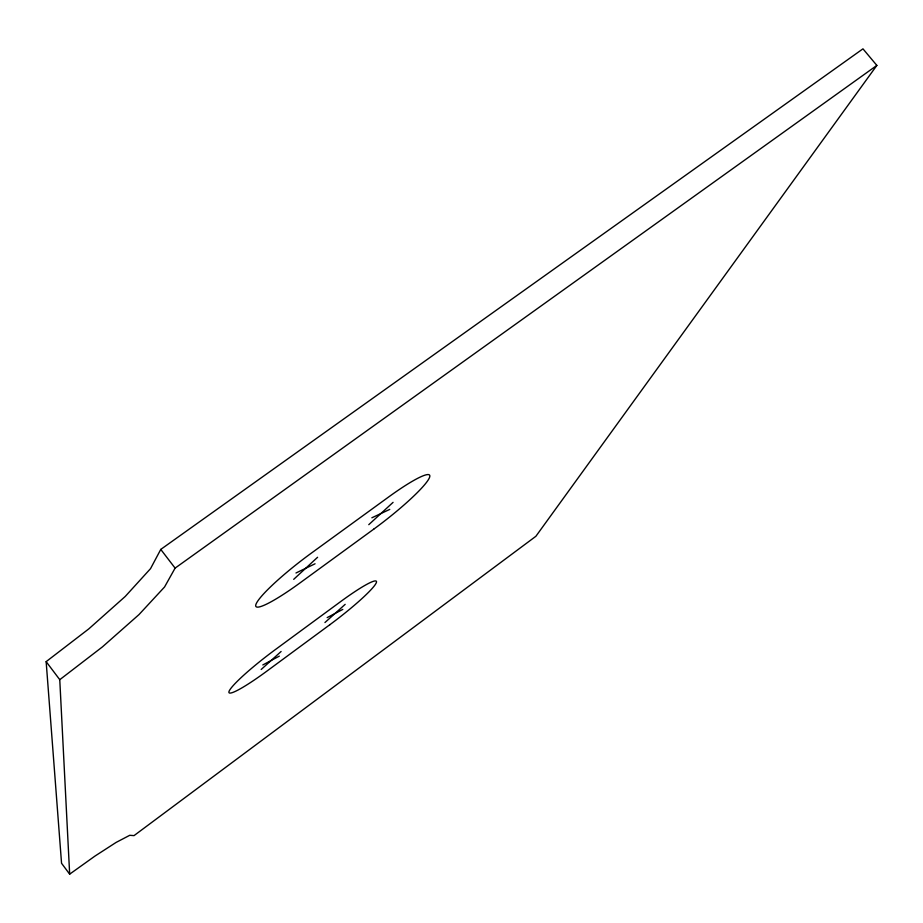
<?xml version="1.0" encoding="UTF-8"?>
<svg xmlns="http://www.w3.org/2000/svg" width="923" height="923" viewBox="0 0 923 923"><rect width="100%" height="100%" fill="white"/><g stroke="black" fill="none" stroke-linecap="round" stroke-linejoin="round"><path stroke-width="1.38" d="M160.764 549.416L150.53 568.649L125.216 596.477L88.781 628.898L46.15 661.641L61.553 863.282L69.663 874.162L95.011 856.048L116.125 842.411L129.739 835.303L134.031 835.615L535.882 536.286L876.85 65.418L862.959 48.838L160.764 549.416L175.105 568.118L164.559 586.982L139.004 614.58L102.43 646.885L59.764 679.686L69.663 874.162M293.699 579.344L317.593 557.273M368.773 524.679L393.071 502.354M261.174 669.487L281.111 651.488M324.942 622.54L345.167 604.357M175.105 568.118L876.85 65.418M262.813 664.952L279.311 656.126M327.157 617.614L342.802 609.388M295.983 572.987L315.066 563.78M371.865 517.791L389.76 509.392M46.15 661.641L59.764 679.686M329.88 624.686L267.255 670.836A52.853 6.057 -37.6 0 1 229.1 691.269A52.853 6.057 -37.6 0 1 275.135 649.757L340.379 601.796A52.38 5.965 -37.8 0 1 376.157 583.048A52.38 5.965 -37.8 0 1 329.88 624.686M373.711 529.179L300.194 582.771A62.533 8.503 -37.8 0 1 256.029 604.15A62.533 8.503 -37.8 0 1 311.27 553.189L388.398 497.151A61.956 8.353 -38.1 0 1 429.264 478.079A61.956 8.353 -38.1 0 1 373.711 529.179"/></g></svg>
